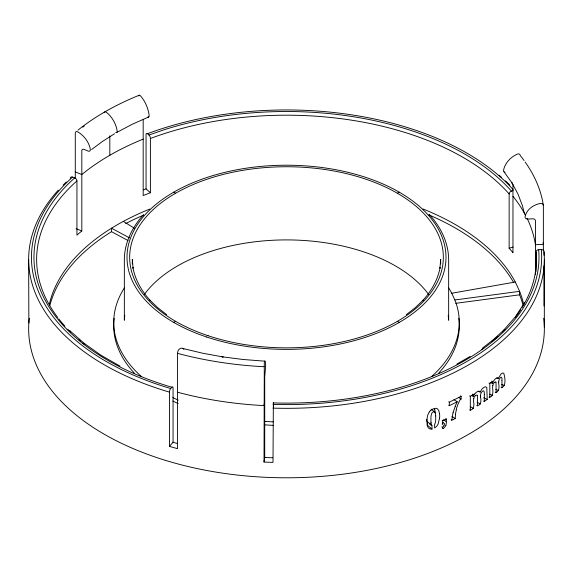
<?xml version="1.0" encoding="UTF-8"?>
<svg xmlns="http://www.w3.org/2000/svg" width="573" height="573" viewBox="0 0 573 573"><rect width="100%" height="100%" fill="white"/><g stroke="black" fill="none" stroke-linecap="round" stroke-linejoin="round"><path stroke-width="0.86" d="M75.285 178.081L75.285 133.022A2.657 1.776 50.5 0 1 77.821 131.912A18.608 12.448 50.5 0 1 90.312 149.403A2.657 1.776 50.5 0 1 88.163 151.071L83.995 149.381A2.657 1.776 50.5 0 0 81.817 150.67L81.817 230.983A249.871 144.267 0 0 0 76.94 235.152L76.94 180.896A2.657 1.819 48.4 0 0 74.705 177.888L72.477 177.05A2.657 1.819 48.4 0 0 70.257 178.196M150.405 192.736L150.405 138.473A2.657 1.182 69.4 0 0 148.959 135.02L147.512 133.731A2.657 1.182 69.4 0 0 146.065 134.612L146.065 188.875L150.405 192.736A249.871 144.267 0 0 0 143.178 195.551L143.178 119.721M169.436 446.367L173.06 442.263L173.06 388.007A2.657 0.988 -73.6 0 0 171.85 387.205L170.647 388.573A2.657 0.988 -73.6 0 0 169.436 392.111L169.436 446.367A257.85 148.865 0 0 0 177.53 448.645L177.53 353.326A2.657 0.917 -74.9 0 1 178.84 349.566A18.608 6.418 -74.9 0 1 183.897 349.38M543.369 250.494L543.369 205.435A257.85 148.865 0 0 0 525.112 161.987M543.999 305.932L543.999 265.908M543.999 255.229L543.999 251.676A2.657 2.17 -5.2 0 0 541.342 249.584L538.684 249.663A2.657 2.17 -5.2 0 0 536.034 251.912A249.878 144.267 0 0 1 522.125 307.479M544.329 326.939L544.35 259.462M264.024 462.031L264.296 362.788A18.608 1.325 -87.1 0 1 265.628 366.469L264.726 376.712L264.719 457.44L264.024 462.031A257.85 148.865 0 0 0 273.006 462.39L273.357 402.411L273.421 406.2M431.992 429.07L427.494 425.266L427.501 421.785L431.999 425.589L431.992 429.07L429.628 428.898L428.024 427.522L427.143 424.829L426.899 420.568A32.64 22.39 -48.2 0 1 426.978 419.4M431.347 425.338L430.036 424.264L430.036 423.612M445.737 418.591L446.353 419.042L446.346 422.143A9.154 5.895 -53.6 0 1 445.894 425.316M501.948 380.479L501.934 378.975A14.046 6.303 -69.2 0 0 501.891 378.108C501.203 375.021 498.181 380.4 498.739 382.048M484.307 394.188L484.292 392.684A14.046 7.363 -64.2 0 0 484.235 391.817C483.648 388.644 479.966 393.572 480.575 395.528M501.948 380.665L501.948 387.749L501.11 387.434M480.518 397.025C481.528 400.312 480.94 406.228 476.743 405.591M484.307 394.374L484.3 401.458L483.54 401.093M454.74 418.777L455.155 418.569L455.528 414.472M453.064 419.601L451.803 420.217L453.05 412.295M426.949 419.415L427.673 415.189L429.342 411.822M439.534 418.276L438.08 424.213L436.59 426.419L434.613 428.031L434.62 424.55L435.459 422.287A23.822 15.872 -50.8 0 0 435.702 419.78L435.709 415.855M124.771 315.236L124.348 320.235L124.348 259.462C124.491 242.637 132.392 226.743 143.673 214.56M264.719 401.007L264.024 405.598A257.85 148.865 0 0 1 177.53 392.211M492.837 385.378L492.637 386.897A22.125 10.844 -66.6 0 0 492.594 388.215C493.267 391.388 493.303 397.612 489.027 397.161M473.771 398.436L473.542 399.94A22.125 12.434 -61.3 0 0 473.491 401.258C474.437 404.667 473.971 410.691 469.602 409.953M496.748 377.965C499.685 379.978 499.978 371.641 503.796 373.216C504.971 377.736 506.446 384.984 501.948 387.749M490.388 382.556L492.379 383.423L493.747 380.766A6.274 2.915 -66.2 0 1 495.23 378.982A7.392 3.409 -66 0 1 495.939 378.409L496.984 377.915A4.849 2.271 -67.3 0 1 497.844 378.044L498.388 378.624M455.091 406.364L457.247 401.788L453.945 399.632M478.29 391.123L480.167 392.075L481.75 389.354L483.598 387.527L485.575 386.732L486.799 387.491L487.2 399.424L484.3 401.458M471.436 395.449L473.241 396.444L474.809 393.887M460.957 399.295L461.136 396.301L460.463 395.871M524.639 302.716L515.213 317.034L503.223 330.693M443.86 425.854L442.442 427.315L441.84 426.856M422.652 300.653C431.19 291.27 437.829 279.953 440.136 267.369L439.935 268.193L440.68 259.462L440.68 263.888M423.161 300.102L415.339 307.637L406.286 314.684M503.739 330.127L493.704 339.359L482.495 348.133M498.725 382.062A21.559 9.999 -68.3 0 0 498.682 383.559C499.427 386.589 499.341 392.727 495.258 392.362M77.964 130.128C96.393 115.402 117.343 104.107 139.146 95.254M91.608 149.524L102.452 141.467L114.564 133.731M491.584 381.152L492.379 381.496L489.815 383.423L489.815 397.519M430.932 410.182L433.317 408.807L435.681 408.284A6.095 4.032 -50.1 0 1 437.249 408.671L438.725 410.404L439.491 413.613M430.416 424.02L430.036 424.264M472.524 394.124L473.241 394.518L472.517 394.962M471.787 395.399L472.152 395.177M471.421 395.614L470.318 396.265L470.318 410.361M173.719 322.406L175.603 321.324M397.397 193.266L399.281 192.184M456.831 364.099L470.182 356.399M116.727 132.463L132.32 124.219L148.787 116.935M461.136 396.301L449.332 402.203L448.702 401.752M457.247 401.788L449.332 405.663L448.702 405.218M454.325 418.985L453.487 419.393M445.901 419.243L446.353 419.042M445.45 419.45L444.104 420.052M443.652 420.253L442.743 420.654L442.141 420.195M148.959 135.02L164.2 129.734A252.521 145.793 0 0 1 511.474 191.138M513.086 190.637L511.51 191.103A2.657 1.934 -41.4 0 0 509.139 193.968L509.139 248.231A249.871 144.267 0 0 1 512.964 252.757L512.964 184.391M509.139 248.231L513.086 247.07M448.408 287.574A172.788 99.759 0 0 1 451.739 293.24L515.285 282.023L519.611 291.335A239.242 138.122 0 0 1 523.815 304.922M427.494 425.266L427.1 425.324M431.906 376.296A172.788 99.759 0 0 0 454.855 299.966L519.611 291.335L519.611 294.809A239.242 138.122 0 0 1 522.984 304.979M455.743 303.325L519.611 294.809M264.762 361.162L243.21 359.5L221.973 356.786L223.169 356.965L202.813 353.255L183.088 348.542M501.468 384.462L504.419 385.536M495.824 389.396L498.696 390.535M75.285 171.907L81.817 174.55A249.871 144.267 0 0 1 143.178 139.117M76.102 228.67L81.817 230.983M489.808 394.217L492.594 395.427M489.027 383.072L489.815 383.423M431.247 409.158L434.964 412.238M483.705 397.798L487.2 399.424M477.144 402.303L480.518 404.015M129.562 237.917L111.527 228.204A239.242 138.122 0 0 0 49.335 304.249M149.675 209.102A239.242 138.122 0 0 0 117.329 224.738L111.527 228.204L111.527 231.678L127.994 240.545M470.24 406.68L473.491 408.463M469.602 395.864L470.318 396.265M119.993 366.097L100.912 355.203L84.116 343.306L69.591 330.449M173.719 192.184L175.603 193.266M397.397 321.324L399.281 322.406M123.338 221.393L134.669 228.405M458.436 397.311L461.136 399.001M451.896 416.392L455.155 418.569M451.159 419.773L451.803 420.217M443.574 419.672L446.353 421.707M442.664 422.244L444.498 423.605L444.204 425.18A2.629 1.712 -53.1 0 1 443.86 425.854M442.549 428.088L443.158 428.54A6.239 4.176 -53.8 0 0 445.866 425.359M442.141 423.927L442.743 424.385L442.743 420.654M166.714 314.684L157.661 307.637L149.84 300.102M429.327 214.56C440.608 226.743 448.509 242.637 448.652 259.462L448.652 320.235L448.229 315.236M150.348 300.653C141.81 291.27 135.171 279.953 132.864 267.369L133.065 268.193L132.32 259.462L132.32 263.888M504.097 171.9L512.112 183.073L511.61 182.35L517.899 193.853L522.418 205.635L524.531 214.066M480.167 392.075L479.537 391.452A4.849 2.629 -62.1 0 0 478.548 391.259L477.33 391.681A7.392 3.947 -60.8 0 0 476.521 392.204A6.274 3.366 -61 0 0 474.816 393.895M442.442 427.315L443.158 428.54M451.739 293.24L454.855 299.966M477.295 395.642L477.452 396.881A29.724 16.316 -62.3 0 1 477.474 397.705L477.481 405.978M495.903 382.37L496.046 383.595A29.724 14.146 -67.5 0 1 496.06 384.419L496.068 392.691M434.535 408.384L434.757 409.903M430.975 422.745L430.91 417.875A27.984 18.93 -49.5 0 1 431.011 416.055L431.705 413.427A2.271 1.526 -49.8 0 1 434.513 411.844M28.65 259.462L28.858 322.979M536.034 251.912L536.034 271.487M535.426 274.703L535.426 220.849A2.657 2.163 -8.6 0 0 532.775 218.807L527.704 219.065A2.657 2.163 -8.6 0 1 525.09 216.666A18.608 15.134 -8.6 0 1 540.282 203.451A2.657 2.163 -8.6 0 1 543.369 205.435M492.379 381.496L492.379 383.423M473.241 394.518L473.241 396.444M449.332 402.203L449.332 405.663M109.815 135.83L109.815 155.283M541.292 249.584A255.092 147.275 0 0 1 273.149 404.388M170.783 388.551A255.092 147.275 0 0 1 72.642 177.078M538.641 249.663A252.521 145.793 0 0 1 273.285 402.912M171.871 387.233A252.521 145.793 0 0 1 74.676 177.931M147.483 133.71A255.2 147.34 0 0 1 512.971 189.441M49.966 305.158A239.242 138.122 0 0 1 111.527 231.678M125.666 223.628A239.242 138.122 0 0 1 143.207 215.269M428.747 214.825A239.242 138.122 0 0 1 513.616 282.46M458.772 318.216A172.788 99.759 0 0 1 438.488 373.331M273.221 425.345A172.788 99.759 0 0 1 264.626 424.837M178.203 403.614A172.788 99.759 0 0 1 172.86 401.028M134.619 373.446A172.788 99.759 0 0 1 114.206 318.344M273.221 421.871A172.788 99.759 0 0 1 264.626 421.363M178.203 400.14A172.788 99.759 0 0 1 172.86 397.555M141.216 376.404A172.788 99.759 0 0 1 124.37 287.911M423.075 209.002A239.242 138.122 0 0 1 515.285 282.023M144.296 294.529A154.18 89.016 0 0 1 286.5 239.908A154.18 89.016 0 0 1 428.704 294.529M543.691 318.302A257.85 148.865 0 0 1 286.5 477.789A257.85 148.865 0 0 1 29.309 318.302M143.558 189.828A257.85 148.865 0 0 1 146.065 188.875M543.089 242.601A257.85 148.865 0 0 1 543.369 244.32L535.426 244.721A249.871 144.267 0 0 0 527.088 218.334M272.698 457.77A249.871 144.267 0 0 1 264.719 457.44M177.616 443.574A249.871 144.267 0 0 1 173.06 442.263M543.999 251.676A257.85 148.865 0 0 1 273.006 408.126M169.436 392.111A257.85 148.865 0 0 1 58.339 190.114M63.195 185.029A257.85 148.865 0 0 1 66.325 181.985M499.14 175.266A257.85 148.865 0 0 1 501.726 177.48M505.465 180.846A257.85 148.865 0 0 1 509.805 185.029M434.814 409.867A34 22.368 -51.9 0 1 434.943 412.918M427.372 421.9A7.671 5.171 -50 0 1 426.677 419.715M492.801 385.385A3.209 1.561 -66.7 0 1 494.349 382.506M494.513 382.435A2.399 1.132 -66.2 0 1 496.025 382.191M480.511 397.032A21.559 11.596 -63.2 0 1 480.561 395.535M473.735 398.436A3.209 1.791 -61.4 0 1 475.504 395.671M475.69 395.606A2.399 1.304 -61 0 1 477.431 395.477M455.377 414.515A34.509 21.137 -56.7 0 1 456.502 409.509M456.208 409.566A29.531 17.806 -57.2 0 1 460.47 399.087M453.272 412.259A34.946 20.886 -56.9 0 1 455.306 406.386M435.129 412.116A13.401 8.953 -50.4 0 1 435.63 415.883M431.87 425.71A7.492 5.05 -50 0 1 431.147 422.688M439.548 413.584A32.976 21.702 -51.9 0 1 439.606 418.254M429.356 411.829A6.038 4.004 -49.1 0 1 430.939 410.196M520.735 309.692A249.878 144.267 0 0 1 515.191 317.6M505.049 329.403A249.878 144.267 0 0 1 502.542 331.953M497.987 336.301A249.878 144.267 0 0 1 492.092 341.458M483.218 348.42A249.878 144.267 0 0 1 481.829 349.437M84.346 344.266A249.878 144.267 0 0 1 82.956 343.148M80.234 340.892A249.878 144.267 0 0 1 78.902 339.753M70.701 332.19A249.878 144.267 0 0 1 67.764 329.203M64.878 326.101A249.878 144.267 0 0 1 58.775 318.853M57.744 317.514A249.878 144.267 0 0 1 76.94 180.896M150.405 138.473A249.878 144.267 0 0 1 509.139 193.968M512.964 196.324A249.871 144.267 0 0 1 525.455 215.111M264.024 366.713A257.85 148.865 0 0 1 177.53 353.326M82.813 127.127A257.85 148.865 0 0 1 84.238 126.074M524.059 160.526A257.85 148.865 0 0 0 520.191 155.498A2.657 1.97 -38.9 0 0 517.383 154.108A18.608 13.766 -38.9 0 0 503.56 170.281A2.657 1.97 -38.9 0 0 505.042 172.258M138.659 95.927A2.657 1.246 68 0 1 140.385 95.791A18.608 8.717 68 0 1 149.13 115.445A2.657 1.246 68 0 1 147.949 116.956M104.222 112.68A2.657 1.533 60 0 1 106.363 112.272A18.608 10.744 60 0 1 117.15 130.945A2.657 1.533 60 0 1 115.717 132.592M206.753 337.039A159.495 92.081 0 0 0 445.995 257.291A159.495 92.081 0 0 0 206.753 177.551A159.495 92.081 0 0 0 206.753 337.039M208.085 335.714A156.837 90.548 0 0 0 443.337 257.291A156.837 90.548 0 0 0 208.085 178.876A156.837 90.548 0 0 0 208.085 335.714"/></g></svg>
